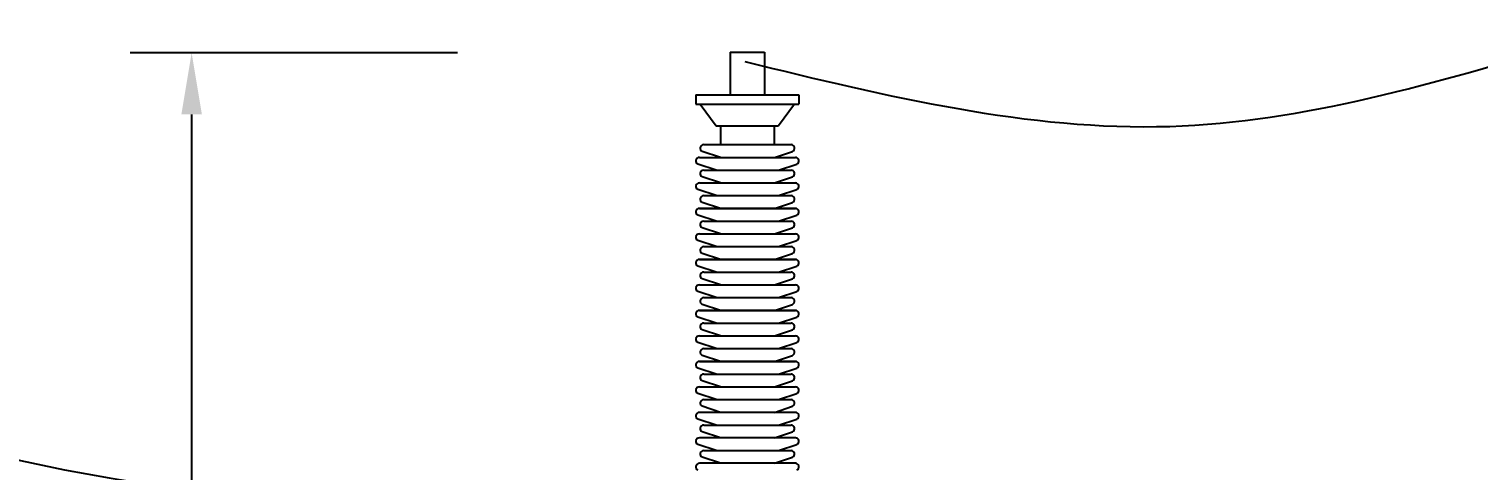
# Model space of a CAD drawing. Header units: inches. Extents: x 20.3 to 71.4, y 4.5 to 37.9.
# Drawn here: x 42.151 to 46.387, y 21.269 to 22.56 of the extents above; entities that cross this region are included whole.
import ezdxf

# ---------------------------------------------------------------- set-up
doc = ezdxf.new("R2010")
doc.units = ezdxf.units.IN
doc.header["$MEASUREMENT"] = 0
doc.layers.add('EXISTENTE', color=7, linetype='Continuous')
doc.layers.add('medidas', color=3, linetype='Continuous')
doc.styles.get("Standard").update_dxf_attribs({"font": 'arial.ttf'})
doc.dimstyles.get("Standard").update_dxf_attribs({"dimtxt": 0.18, "dimasz": 0.18, "dimexe": 0.18, "dimexo": 0.0625, "dimgap": 0.09, "dimtad": 0, "dimtih": 1, "dimtoh": 1, "dimdec": 4, "dimzin": 0, "dimdsep": 46, "dimtxsty": 'Standard', "dimcen": 0.09, "dimadec": 0, "dimazin": 0, "dimtfac": 1, "dimtdec": 4, "dimtofl": 0, "dimtmove": 0, "dimatfit": 3, "dimfxl": 1, "dimtolj": 1, "dimtzin": 0, "dimarcsym": 0})

# ---------------------------------------------------------------- blocks, each defined once
blk = doc.blocks.new('*D21')
at = {"layer": 'Defpoints', "color": 0, "transparency": 16777216}
for p in [(43.4663, 22.4903), (42.6264, 15.0676), (43.4663, 15.0676)]:
    blk.add_point(p, dxfattribs=at)
at = {"layer": 'medidas', "color": 0, "lineweight": -2, "transparency": 16777216}
for p, q in [((43.4038, 22.4903), (42.4464, 22.4903)), ((42.6264, 22.3103), (42.6264, 18.9609)), ((42.6264, 15.2476), (42.6264, 18.597)), ((43.4038, 15.0676), (42.4464, 15.0676))]:
    blk.add_line(p, q, dxfattribs=at)
at = {"layer": 'medidas', "color": 0, "transparency": 16777216}
for points in [[(42.5964, 22.3103), (42.6564, 22.3103), (42.6264, 22.4903)], [(42.5964, 15.2476), (42.6564, 15.2476), (42.6264, 15.0676)]]:
    blk.add_solid(points, dxfattribs=at)
at = {"layer": 'medidas', "color": 0, "transparency": 16777216, "insert": (42.6264, 18.779), "char_height": 0.18, "attachment_point": 5}
blk.add_mtext('\\A1;3.7 m', dxfattribs=at)

msp = doc.modelspace()

# ---------------------------------------------------------------- linework, layer by layer
at = {"color": 2}
for p, q in [((44.20115, 22.49215), (44.3009, 22.49215)), ((44.20115, 22.49215), (44.20115, 22.36795)), ((44.3009, 22.49215), (44.3009, 22.36795)), ((44.10042, 22.36795), (44.40163, 22.36795)), ((44.10042, 22.36795), (44.10042, 22.34057)), ((44.40163, 22.36795), (44.40163, 22.34057)), ((44.10042, 22.34057), (44.40163, 22.34057)), ((44.11284, 22.34057), (44.16015, 22.27641)), ((44.38921, 22.34057), (44.3419, 22.27641)), ((44.16015, 22.27641), (44.3419, 22.27641)), ((44.17279, 22.27641), (44.17279, 22.22165)), ((44.32926, 22.27641), (44.32926, 22.22165)), ((44.12321, 22.22165), (44.37884, 22.22165)), ((44.11079, 22.18434), (44.39126, 22.18434)), ((44.12321, 22.14704), (44.37884, 22.14704)), ((44.11079, 22.10973), (44.39126, 22.10973)), ((44.12321, 22.07243), (44.37884, 22.07243)), ((44.11079, 22.03512), (44.39126, 22.03512)), ((44.39126, 22.03512), (44.11079, 22.03512)), ((44.12321, 21.99782), (44.37884, 21.99782)), ((44.11079, 21.96051), (44.39126, 21.96051)), ((44.12321, 21.9232), (44.37884, 21.9232)), ((44.11079, 21.8859), (44.39126, 21.8859)), ((44.39126, 21.8859), (44.11079, 21.8859)), ((44.12321, 21.84859), (44.37884, 21.84859)), ((44.11079, 21.81129), (44.39126, 21.81129)), ((44.12321, 21.77398), (44.37884, 21.77398)), ((44.11079, 21.73668), (44.39126, 21.73668)), ((44.39126, 21.73668), (44.11079, 21.73668)), ((44.12321, 21.69937), (44.37884, 21.69937)), ((44.11079, 21.66207), (44.39126, 21.66207)), ((44.12321, 21.62476), (44.37884, 21.62476)), ((44.11079, 21.58746), (44.39126, 21.58746)), ((44.39126, 21.58746), (44.11079, 21.58746)), ((44.12321, 21.55015), (44.37884, 21.55015)), ((44.11079, 21.51284), (44.39126, 21.51284)), ((44.39126, 21.43823), (44.11079, 21.43823)), ((44.12321, 21.47554), (44.37884, 21.47554)), ((44.12321, 21.40093), (44.37884, 21.40093)), ((44.39126, 21.36362), (44.11079, 21.36362)), ((44.12321, 21.32632), (44.37884, 21.32632)), ((44.39126, 21.28901), (44.11079, 21.28901))]:
    msp.add_line(p, q, dxfattribs=at)
at = {"layer": 'EXISTENTE', "color": 2, "linetype": 'Continuous'}
for p, q in [((44.17213, 22.18434), (44.1187, 22.20194)), ((44.32992, 22.18434), (44.38335, 22.20194)), ((44.15971, 22.14704), (44.10628, 22.16463)), ((44.34234, 22.14704), (44.39577, 22.16463)), ((44.17213, 22.10973), (44.1187, 22.12733)), ((44.32992, 22.10973), (44.38335, 22.12733)), ((44.15971, 22.07243), (44.10628, 22.09002)), ((44.34234, 22.07243), (44.39577, 22.09002)), ((44.17213, 22.03512), (44.1187, 22.05272)), ((44.32992, 22.03512), (44.38335, 22.05272)), ((44.15971, 21.99782), (44.10628, 22.01541)), ((44.34234, 21.99782), (44.39577, 22.01541)), ((44.17213, 21.96051), (44.1187, 21.97811)), ((44.32992, 21.96051), (44.38335, 21.97811)), ((44.15971, 21.9232), (44.10628, 21.9408)), ((44.17213, 21.8859), (44.1187, 21.9035)), ((44.32992, 21.8859), (44.38335, 21.9035)), ((44.34234, 21.9232), (44.39577, 21.9408)), ((44.15971, 21.84859), (44.10628, 21.86619)), ((44.34234, 21.84859), (44.39577, 21.86619)), ((44.17213, 21.81129), (44.1187, 21.82889)), ((44.32992, 21.81129), (44.38335, 21.82889)), ((44.15971, 21.77398), (44.10628, 21.79158)), ((44.34234, 21.77398), (44.39577, 21.79158)), ((44.17213, 21.73668), (44.1187, 21.75427)), ((44.32992, 21.73668), (44.38335, 21.75427)), ((44.15971, 21.69937), (44.10628, 21.71697)), ((44.34234, 21.69937), (44.39577, 21.71697)), ((44.17213, 21.66207), (44.1187, 21.67966)), ((44.32992, 21.66207), (44.38335, 21.67966)), ((44.15971, 21.62476), (44.10628, 21.64236)), ((44.17213, 21.58746), (44.1187, 21.60505)), ((44.32992, 21.58746), (44.38335, 21.60505)), ((44.34234, 21.62476), (44.39577, 21.64236)), ((44.15971, 21.55015), (44.10628, 21.56775)), ((44.34234, 21.55015), (44.39577, 21.56775)), ((44.17213, 21.51284), (44.1187, 21.53044)), ((44.32992, 21.51284), (44.38335, 21.53044)), ((44.15971, 21.47554), (44.10628, 21.49314)), ((44.34234, 21.47554), (44.39577, 21.49314)), ((44.17213, 21.43823), (44.1187, 21.45583)), ((44.32992, 21.43823), (44.38335, 21.45583)), ((44.15971, 21.40093), (44.10628, 21.41853)), ((44.34234, 21.40093), (44.39577, 21.41853)), ((44.17213, 21.36362), (44.1187, 21.38122)), ((44.32992, 21.36362), (44.38335, 21.38122)), ((44.15971, 21.32632), (44.10628, 21.34391)), ((44.17213, 21.28901), (44.1187, 21.30661)), ((44.32992, 21.28901), (44.38335, 21.30661)), ((44.34234, 21.32632), (44.39577, 21.34391))]:
    msp.add_line(p, q, dxfattribs=at)
for centre, start, end in [((44.12321, 22.21128), 90, 244.23996), ((44.37884, 22.21128), 295.76004, 90.00181), ((44.11079, 22.17397), 90.00568, 244.23996), ((44.39126, 22.17397), 295.76004, 90), ((44.12321, 22.13667), 90, 244.23996), ((44.37884, 22.13667), 295.76004, 90.00181), ((44.11079, 22.09936), 90.00568, 244.23996), ((44.12321, 22.06206), 90, 244.23996), ((44.37884, 22.06206), 295.76004, 90.00181), ((44.39126, 22.09936), 295.76004, 90), ((44.11079, 22.02475), 90.00568, 244.23996), ((44.39126, 22.02475), 295.76004, 90), ((44.12321, 21.98745), 90, 244.23996), ((44.37884, 21.98745), 295.76004, 90.00181), ((44.11079, 21.95014), 90.00568, 244.23996), ((44.39126, 21.95014), 295.76004, 90), ((44.12321, 21.91283), 90, 244.23996), ((44.37884, 21.91283), 295.76004, 90.00181), ((44.11079, 21.87553), 90.00568, 244.23996), ((44.39126, 21.87553), 295.76004, 90), ((44.12321, 21.83822), 90, 244.23996), ((44.37884, 21.83822), 295.76004, 90.00181), ((44.11079, 21.80092), 90.00568, 244.23996), ((44.12321, 21.76361), 90, 244.23996), ((44.37884, 21.76361), 295.76004, 90.00181), ((44.39126, 21.80092), 295.76004, 90), ((44.11079, 21.72631), 90.00568, 244.23996), ((44.39126, 21.72631), 295.76004, 90), ((44.12321, 21.689), 90, 244.23996), ((44.37884, 21.689), 295.76004, 90.00181), ((44.11079, 21.6517), 90.00568, 244.23996), ((44.39126, 21.6517), 295.76004, 90), ((44.12321, 21.61439), 90, 244.23996), ((44.37884, 21.61439), 295.76004, 90.00181), ((44.11079, 21.57709), 90.00568, 244.23996), ((44.39126, 21.57709), 295.76004, 90), ((44.12321, 21.53978), 90, 244.23996), ((44.37884, 21.53978), 295.76004, 90.00181), ((44.11079, 21.50248), 90.00568, 244.23996), ((44.39126, 21.50248), 295.76004, 90), ((44.11079, 21.42786), 90.00568, 244.23996), ((44.12321, 21.46517), 90, 244.23996), ((44.37884, 21.46517), 295.76004, 90.00181), ((44.39126, 21.42786), 295.76004, 90), ((44.12321, 21.39056), 90, 244.23996), ((44.37884, 21.39056), 295.76004, 90.00181), ((44.11079, 21.35325), 90.00568, 244.23996), ((44.39126, 21.35325), 295.76004, 90), ((44.12321, 21.31595), 90, 244.23996), ((44.37884, 21.31595), 295.76004, 90.00181), ((44.11079, 21.27864), 90.00568, 244.23996), ((44.39126, 21.27864), 295.76004, 90)]:
    msp.add_arc(centre, 0.01037, start, end, dxfattribs=at)
at = {"layer": 'medidas'}
for points in [[(39.45318, 22.56034), (41.99735, 21.32799), (44.13191, 21.12555)], [(44.24355, 22.46469), (45.48567, 22.27526), (46.65721, 22.51953)]]:
    msp.add_spline(points, degree=3, dxfattribs=at)

# ---------------------------------------------------------------- dimensions: what is measured, and where the dimension line sits
at = {"layer": 'medidas', "color": 0}
dim = msp.add_linear_dim(base=(42.62642, 15.0676), p1=(43.46631, 22.49035), p2=(43.46631, 15.0676), angle=90, text='3.7 m', dimstyle='Standard', dxfattribs=at)
dim.commit()
dim.dimension.update_dxf_attribs({"geometry": '*D21', "text_midpoint": (42.62642, 18.77897)})

doc.saveas('drawing.dxf')
